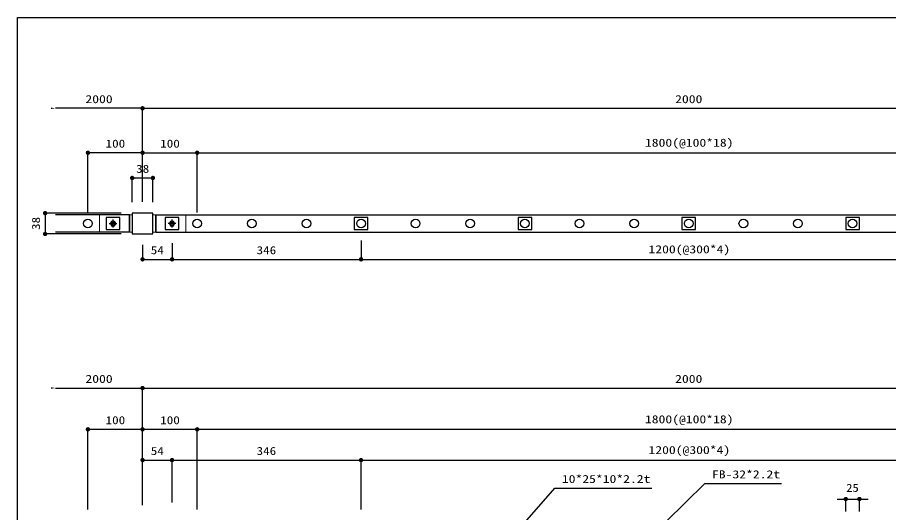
# Model space of a CAD drawing. Units: millimetres on the paper, scale 1:8. Extents: x -203 to 194, y -148 to 137.
# Drawn here: x -203.4 to -4, y 23.4 to 136.7 of the extents above; entities that cross this region are included whole.
import ezdxf
from ezdxf.enums import TextEntityAlignment as Align

# ---------------------------------------------------------------- set-up
doc = ezdxf.new("R2010")
doc.units = ezdxf.units.MM
doc.linetypes.add('CHAIN', pattern=[18.5, 12, -1.5, 3.5, -1.5])
doc.linetypes.add('DASHED_SPACED', pattern=[12, 6, -6])
for name, color, linetype, lineweight in [('0-1_0', 6, 'Continuous', 25), ('0-2_DIM1', 3, 'Continuous', 25), ('0-3_横桟', 2, 'Continuous', 25), ('0-4_文字', 7, 'Continuous', 25), ('0-6_ｾﾝﾀｰ', 1, 'CHAIN', 25), ('0-7_縦格子', 6, 'Continuous', 25), ('0-8_支柱', 60, 'Continuous', 25), ('0-A_下地', 30, 'Continuous', 9)]:
    doc.layers.add(name, color=color, linetype=linetype, lineweight=lineweight)
doc.styles.add('ＭＳ ゴシック', font='')
doc.styles.get('ＭＳ ゴシック').set_extended_font_data('MS Gothic')

# ---------------------------------------------------------------- blocks, each defined once
blk = doc.blocks.new('filled_dot')
at = {"color": 0, "linetype": 'Continuous', "lineweight": -2, "const_width": 1.25}
blk.add_lwpolyline([(-0.625, 0, 1), (0.625, 0, 1)], format="xyb", close=True, dxfattribs=at)
blk = doc.blocks.new('filled_arrow')
at = {"color": 0, "linetype": 'Continuous', "lineweight": -2}
blk.add_solid([(7.5, 1.25), (0, 0), (7.5, -1.25)], dxfattribs=at)

msp = doc.modelspace()

# ---------------------------------------------------------------- linework, layer by layer
at = {"layer": '0-1_0'}
msp.add_line((-203.388, 136.725), (193.518, 136.725), dxfattribs=at)
msp.add_lwpolyline([(193.518, -147.733), (-203.388, -147.733), (-203.388, 136.725)], dxfattribs=at)
at = {"layer": '0-1_0', "color": 7}
msp.add_lwpolyline([(-87.246, 21.094), (-80.402, 28.972), (-79.402, 28.972), (-58.168, 28.972)], dxfattribs=at)
at = {"layer": '0-2_DIM1'}
for p, q in [((-174.746, 115.925), (-194.69, 115.925)), ((-174.746, 94.537), (-174.746, 116.082)), ((-174.746, 94.537), (-174.746, 116.082)), ((-174.746, 115.925), (75.254, 115.925)), ((-187.246, 92.037), (-187.246, 105.901)), ((-174.746, 105.745), (-187.246, 105.745)), ((-174.746, 94.537), (-174.746, 105.901)), ((-174.746, 94.537), (-174.746, 105.901)), ((-174.746, 105.745), (-162.246, 105.745)), ((-162.246, 92.037), (-162.246, 105.901)), ((-162.246, 92.037), (-162.246, 105.901)), ((-162.246, 105.745), (62.754, 105.745)), ((-177.121, 94.412), (-177.121, 100.13)), ((-177.121, 99.974), (-172.371, 99.974)), ((-172.371, 94.412), (-172.371, 100.13)), ((-179.621, 91.912), (-197.206, 91.912)), ((-197.049, 91.912), (-197.049, 87.162)), ((-179.621, 87.162), (-197.206, 87.162)), ((-174.746, 84.662), (-174.746, 81.187)), ((-167.996, 85.037), (-167.996, 81.187)), ((-167.996, 85.037), (-167.996, 81.187)), ((-124.746, 85.662), (-124.746, 81.187)), ((-124.746, 85.037), (-124.746, 81.187)), ((-174.746, 81.343), (-167.996, 81.343)), ((-167.996, 81.343), (-124.746, 81.343)), ((-124.746, 81.343), (25.254, 81.343)), ((-194.69, 51.884), (-174.746, 51.884)), ((-174.746, 25.102), (-174.746, 52.04)), ((-174.746, 25.102), (-174.746, 52.04)), ((-174.746, 51.884), (75.254, 51.884)), ((-187.246, 24.102), (-187.246, 42.587)), ((-187.246, 42.431), (-174.746, 42.431)), ((-174.746, 25.102), (-174.746, 42.587)), ((-174.746, 25.102), (-174.746, 42.587)), ((-174.746, 42.431), (-162.246, 42.431)), ((-162.246, 24.102), (-162.246, 42.587)), ((-162.246, 24.102), (-162.246, 42.587)), ((-162.246, 42.431), (62.754, 42.431)), ((-174.746, 25.102), (-174.746, 35.546)), ((-174.746, 35.39), (-167.996, 35.39)), ((-167.996, 25.653), (-167.996, 35.546)), ((-167.996, 25.653), (-167.996, 35.546)), ((-167.996, 35.39), (-124.746, 35.39)), ((-124.746, 24.102), (-124.746, 35.546)), ((-124.746, 24.102), (-124.746, 35.546)), ((-124.746, 35.39), (25.254, 35.39)), ((-15.808, 26.477), (-8.683, 26.477)), ((-13.808, 23.594), (-13.808, 26.633)), ((-10.683, 23.594), (-10.683, 26.633))]:
    msp.add_line(p, q, dxfattribs=at)
at = {"layer": '0-3_横桟'}
for p, q in [((-177.746, 91.537), (-194.69, 91.537)), ((-177.746, 87.537), (-177.746, 91.537)), ((-171.746, 91.537), (72.254, 91.537)), ((-171.746, 91.537), (-171.746, 87.537)), ((-177.746, 87.537), (-194.69, 87.537)), ((-171.746, 87.537), (72.254, 87.537))]:
    msp.add_line(p, q, dxfattribs=at)
at = {"layer": '0-3_横桟', "linetype": 'DASHED_SPACED'}
for points in [[(-183.058, 88.162), (-179.933, 88.162), (-179.933, 90.912), (-183.058, 90.912)], [(-169.558, 88.162), (-166.433, 88.162), (-166.433, 90.912), (-169.558, 90.912)], [(-126.308, 88.162), (-123.183, 88.162), (-123.183, 90.912), (-126.308, 90.912)], [(-88.808, 88.162), (-85.683, 88.162), (-85.683, 90.912), (-88.808, 90.912)], [(-51.308, 88.162), (-48.183, 88.162), (-48.183, 90.912), (-51.308, 90.912)], [(-13.808, 88.162), (-10.683, 88.162), (-10.683, 90.912), (-13.808, 90.912)]]:
    msp.add_lwpolyline(points, close=True, dxfattribs=at)
at = {"layer": '0-4_文字'}
msp.add_lwpolyline([(-54.885, 21.352), (-46.042, 30.035), (-45.042, 30.035), (-28.529, 30.035)], dxfattribs=at)
at = {"layer": '0-6_ｾﾝﾀｰ'}
for p, q in [((-181.496, 88.644), (-181.496, 90.431)), ((-167.996, 88.644), (-167.996, 90.431)), ((-182.39, 89.537), (-180.602, 89.537)), ((-167.102, 89.537), (-168.89, 89.537))]:
    msp.add_line(p, q, dxfattribs=at)
at = {"layer": '0-7_縦格子'}
for centre in [(-187.246, 89.537), (-162.246, 89.537), (-149.746, 89.537), (-137.246, 89.537), (-124.746, 89.537), (-112.246, 89.537), (-99.746, 89.537), (-87.246, 89.537), (-74.746, 89.537), (-62.246, 89.537), (-49.746, 89.537), (-37.246, 89.537), (-24.746, 89.537), (-12.246, 89.537)]:
    msp.add_circle(centre, 0.994, dxfattribs=at)
at = {"layer": '0-8_支柱'}
msp.add_lwpolyline([(-177.121, 87.162), (-172.371, 87.162), (-172.371, 91.912), (-177.121, 91.912)], close=True, dxfattribs=at)
at = {"layer": '0-A_下地', "linetype": 'DASHED_SPACED'}
for p, q in [((-177.121, 91.537), (-184.621, 91.537)), ((-184.621, 87.537), (-184.621, 91.537)), ((-177.683, 91.537), (-177.683, 87.537)), ((-177.121, 91.537), (-177.121, 87.537)), ((-172.371, 91.537), (-164.871, 91.537)), ((-172.371, 91.537), (-172.371, 87.537)), ((-171.808, 91.537), (-171.808, 87.537)), ((-164.871, 87.537), (-164.871, 91.537)), ((-177.121, 87.537), (-184.621, 87.537)), ((-172.371, 87.537), (-164.871, 87.537))]:
    msp.add_line(p, q, dxfattribs=at)
at = {"layer": '0-A_下地'}
for p, q in [((-182.147, 89.537), (-181.822, 90.102)), ((-181.822, 90.102), (-181.17, 90.102)), ((-181.17, 90.102), (-180.844, 89.537)), ((-168.647, 89.537), (-168.322, 90.102)), ((-168.322, 90.102), (-167.67, 90.102)), ((-167.67, 90.102), (-167.344, 89.537)), ((-181.822, 88.973), (-182.147, 89.537)), ((-181.17, 88.973), (-181.822, 88.973)), ((-180.844, 89.537), (-181.17, 88.973)), ((-168.322, 88.973), (-168.647, 89.537)), ((-167.67, 88.973), (-168.322, 88.973)), ((-167.344, 89.537), (-167.67, 88.973))]:
    msp.add_line(p, q, dxfattribs=at)
for centre, radius in [((-181.496, 89.537), 0.564), ((-181.496, 89.537), 0.375), ((-167.996, 89.537), 0.564), ((-167.996, 89.537), 0.375)]:
    msp.add_circle(centre, radius, dxfattribs=at)

# ---------------------------------------------------------------- block references
at = {"layer": '0-2_DIM1'}
for name, p, xscale, yscale, rotation in [('filled_arrow', (-194.69, 115.925), 0.133, 0.133, 180), ('filled_dot', (-174.746, 115.925), 0.4, 0.4, 180), ('filled_dot', (-187.246, 105.745), 0.4, 0.4, 180), ('filled_dot', (-174.746, 105.745), 0.4, 0.4, 180), ('filled_dot', (-162.246, 105.745), 0.4, 0.4, 180), ('filled_dot', (-177.121, 99.974), 0.4, 0.4, 180), ('filled_dot', (-197.049, 91.912), 0.4, 0.4, 90), ('filled_dot', (-197.049, 87.162), 0.4, 0.4, 270), ('filled_dot', (-174.746, 81.343), 0.4, 0.4, 180), ('filled_dot', (-167.996, 81.343), 0.4, 0.4, 180), ('filled_dot', (-124.746, 81.343), 0.4, 0.4, 180), ('filled_arrow', (-194.69, 51.884), 0.133, 0.133, 180), ('filled_dot', (-174.746, 51.884), 0.4, 0.4, 180), ('filled_dot', (-187.246, 42.431), 0.4, 0.4, 180), ('filled_dot', (-174.746, 42.431), 0.4, 0.4, 180), ('filled_dot', (-162.246, 42.431), 0.4, 0.4, 180), ('filled_dot', (-174.746, 35.39), 0.4, 0.4, 180), ('filled_dot', (-167.996, 35.39), 0.4, 0.4, 180), ('filled_dot', (-124.746, 35.39), 0.4, 0.4, 180), ('filled_dot', (-10.683, 26.477), 0.4, 0.4, 180)]:
    msp.add_blockref(name, p, dxfattribs=dict(at, xscale=xscale, yscale=yscale, rotation=rotation))
at = {"layer": '0-2_DIM1', "xscale": 0.4, "yscale": 0.4}
for p in [(-174.746, 115.925), (-174.746, 105.745), (-162.246, 105.745), (-172.371, 99.974), (-167.996, 81.343), (-124.746, 81.343), (-174.746, 51.884), (-174.746, 42.431), (-162.246, 42.431), (-167.996, 35.39), (-124.746, 35.39), (-13.808, 26.477)]:
    msp.add_blockref('filled_dot', p, dxfattribs=at)

# ---------------------------------------------------------------- texts
at = {"layer": '0-1_0', "color": 7, "style": 'ＭＳ ゴシック', "width": 1.25}
msp.add_text('10*25*10*2.2t', height=1.833, dxfattribs=at).set_placement((-78.777, 29.597), align=Align.BOTTOM_LEFT)
at = {"layer": '0-2_DIM1', "style": 'ＭＳ ゴシック'}
for s, width, p in [('2000', 1.25, (-187.827, 116.55)), ('2000', 1.25, (-52.855, 116.55)), ('100', 1.2, (-183.21, 106.37)), ('100', 1.2, (-170.71, 106.37)), ('1800(@100*18)', 1.25, (-59.765, 106.579)), ('38', 1.2, (-176.218, 100.599)), ('54', 1.2, (-172.868, 81.968)), ('346', 1.2, (-148.649, 81.968)), ('1200(@300*4)', 1.25, (-58.953, 82.177)), ('2000', 1.25, (-187.827, 52.509)), ('2000', 1.25, (-52.855, 52.509)), ('100', 1.2, (-183.21, 43.056)), ('100', 1.2, (-170.71, 43.056)), ('1800(@100*18)', 1.25, (-59.765, 43.266)), ('54', 1.2, (-172.868, 36.015)), ('346', 1.2, (-148.649, 36.015)), ('1200(@300*4)', 1.25, (-58.953, 36.224)), ('25', 1.15, (-13.699, 27.571))]:
    msp.add_text(s, height=1.833, dxfattribs=dict(at, width=width)).set_placement(p, align=Align.BOTTOM_LEFT)
at = {"layer": '0-2_DIM1', "style": 'ＭＳ ゴシック', "width": 1.2}
msp.add_text('38', height=1.833, rotation=90, dxfattribs=at).set_placement((-197.674, 88.065), align=Align.BOTTOM_LEFT)
at = {"layer": '0-4_文字', "style": 'ＭＳ ゴシック', "width": 1.25}
msp.add_text('FB-32*2.2t', height=1.833, dxfattribs=at).set_placement((-44.417, 30.66), align=Align.BOTTOM_LEFT)

doc.saveas('drawing.dxf')
